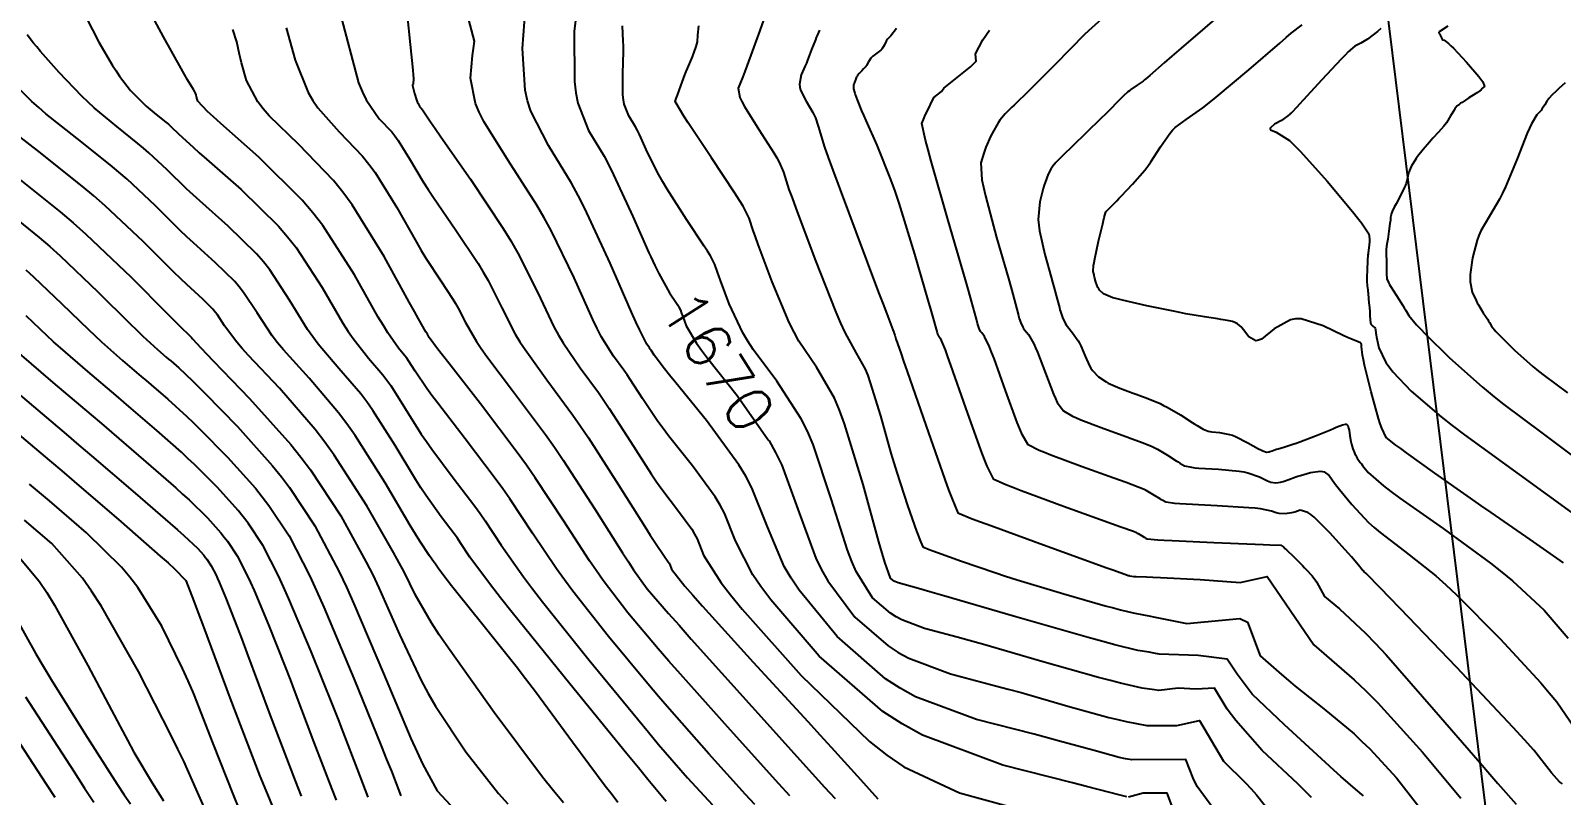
# Model space of a CAD drawing. Header units: metres. Extents: x 837117 to 838479, y 1189012 to 1191015.
# Drawn here: x 837686.6 to 837816.8, y 1190561.2 to 1190626.3 of the extents above; entities that cross this region are included whole.
import ezdxf

# ---------------------------------------------------------------- set-up
doc = ezdxf.new("R2010")
doc.units = ezdxf.units.M
doc.header["$LTSCALE"] = 0.3
for name, color, linetype in [('CORREDORVIA', 70, 'Continuous'), ('COTAS 10', 1, 'Continuous'), ('COTAS INT', 252, 'Continuous')]:
    doc.layers.add(name, color=color, linetype=linetype)
doc.styles.get("Standard").update_dxf_attribs({"font": 'simplex.shx'})

msp = doc.modelspace()

# ---------------------------------------------------------------- linework, layer by layer
at = {"layer": 'CORREDORVIA'}
msp.add_lwpolyline([(837910.68, 1191000.96), (838157.03, 1190996.19), (838237.17, 1190821.34), (838237, 1190602.88), (838240.03, 1190437.2), (838223.54, 1190366.27), (838212.2, 1190288.92), (838221.4, 1189997.88), (837954.54, 1189509.17), (837751.16, 1189231.38), (837593.19, 1189234.4), (837744.49, 1189686.61), (837750.28, 1189933.97), (837723.62, 1190051.52), (837726.09, 1190134.48), (837885.38, 1190229.43), (837983.18, 1190344.12), (837817.55, 1190502.19), (837798.03, 1190660.17), (837963.57, 1190795.98)], close=True, dxfattribs=at)
at = {"layer": 'COTAS 10'}
for points in [[(837733.24, 1190629.6), (837732.81, 1190626.26), (837732.85, 1190621.98), (837732.96, 1190621.01), (837733.12, 1190620.15), (837734.04, 1190617.8), (837735.36, 1190615.62), (837735.76, 1190614.87), (837736.17, 1190614.04), (837737.8, 1190610.49), (837739.17, 1190607.4), (837739.33, 1190607.06), (837739.68, 1190606.31), (837740.01, 1190605.65), (837740.93, 1190604), (837741.51, 1190603.11), (837741.63, 1190602.94), (837741.72, 1190602.79), (837741.87, 1190602.51), (837741.95, 1190602.25), (837742, 1190602.12), (837742.05, 1190601.97), (837742.34, 1190601.2), (837743.22, 1190599.72), (837743.65, 1190599.12), (837744.16, 1190598.43), (837746.67, 1190595.27), (837749.33, 1190591.49), (837749.39, 1190591.39), (837749.94, 1190590.41), (837750.48, 1190589.32), (837751.97, 1190585.27), (837753.37, 1190581.4), (837753.86, 1190580.42), (837754.4, 1190579.48), (837756.69, 1190576.4), (837759.52, 1190573.94), (837760.38, 1190573.39), (837761.28, 1190572.89), (837764.83, 1190571.56), (837768.67, 1190570.56), (837769.75, 1190570.26), (837770.84, 1190569.97), (837774.83, 1190568.83), (837778.32, 1190567.86), (837779.09, 1190567.67), (837779.78, 1190567.5), (837781.53, 1190567.17), (837784.11, 1190567.16), (837786.03, 1190567.59), (837788.08, 1190564.14), (837789.95, 1190562.29), (837790.42, 1190561.79), (837790.87, 1190561.28), (837792.3, 1190559.49)], [(837708.31, 1190626.56), (837709.07, 1190623.81), (837710.18, 1190621.06), (837710.56, 1190620.38), (837710.99, 1190619.74), (837712.81, 1190617.71), (837714.81, 1190615.64), (837715.34, 1190614.96), (837715.87, 1190614.24), (837717.71, 1190611.26), (837719.38, 1190608.31), (837719.79, 1190607.61), (837720.19, 1190606.96), (837721.46, 1190605.01), (837722.48, 1190603.47), (837722.72, 1190603.08), (837722.94, 1190602.7), (837723.56, 1190601.46), (837724.49, 1190599.86), (837724.9, 1190599.26), (837725.38, 1190598.58), (837727.66, 1190595.57), (837730.38, 1190591.93), (837731.13, 1190590.85), (837731.88, 1190589.76), (837734.59, 1190585.57), (837736.91, 1190581.88), (837737.42, 1190581.09), (837737.87, 1190580.41), (837739.02, 1190578.8), (837740.85, 1190576.69), (837741.74, 1190575.7), (837742.78, 1190574.52), (837747.92, 1190568.8), (837753.07, 1190563.09), (837754.12, 1190561.93), (837755.01, 1190560.95)], [(837760.25, 1190626.49), (837759.75, 1190625.87), (837759.47, 1190625.58), (837759.41, 1190625.5), (837759.36, 1190625.41), (837759.22, 1190625.11), (837759.06, 1190624.81), (837758.99, 1190624.74), (837758.92, 1190624.66), (837758.58, 1190624.4), (837758.22, 1190624.13), (837758.13, 1190624.05), (837758.06, 1190623.97), (837757.85, 1190623.66), (837757.69, 1190623.36), (837757.64, 1190623.29), (837757.6, 1190623.23), (837757.44, 1190623.05), (837757.29, 1190622.9), (837757.2, 1190622.82), (837757.05, 1190622.67), (837756.91, 1190622.5), (837756.88, 1190622.44), (837756.85, 1190622.38), (837756.75, 1190622.13), (837756.67, 1190621.9), (837756.65, 1190621.85), (837756.64, 1190621.81), (837756.59, 1190621.7), (837756.57, 1190621.61), (837756.57, 1190621.57), (837756.57, 1190621.53), (837756.59, 1190621.35), (837756.66, 1190621.08), (837756.69, 1190620.98), (837756.72, 1190620.88), (837756.89, 1190620.41), (837757.27, 1190619.5), (837757.44, 1190619.11), (837757.63, 1190618.67), (837758.57, 1190616.57), (837759.74, 1190613.63), (837760.09, 1190612.66), (837760.44, 1190611.62), (837761.78, 1190607.28), (837762.91, 1190603.38), (837763.13, 1190602.62), (837763.31, 1190602), (837763.62, 1190600.9), (837763.67, 1190600.71), (837763.68, 1190600.67), (837763.69, 1190600.62), (837763.74, 1190600.49), (837763.8, 1190600.37), (837763.82, 1190600.33), (837763.84, 1190600.3), (837763.96, 1190600.15), (837764.37, 1190599.15), (837764.59, 1190598.56), (837764.84, 1190597.85), (837766.12, 1190594.2), (837767.42, 1190590.54), (837767.7, 1190589.82), (837767.93, 1190589.23), (837768.46, 1190588.17), (837769.55, 1190587.68), (837770.13, 1190587.45), (837770.84, 1190587.18), (837774.45, 1190585.85), (837779.34, 1190584.08), (837780.4, 1190583.7), (837780.66, 1190583.59), (837780.73, 1190583.55), (837780.81, 1190583.51), (837781.09, 1190583.35), (837781.33, 1190583.19), (837781.39, 1190583.16), (837781.44, 1190583.13), (837781.56, 1190583.05), (837782.48, 1190582.98), (837783.03, 1190582.95), (837783.71, 1190582.91), (837787.24, 1190582.75), (837790.77, 1190582.6), (837791.45, 1190582.57), (837792, 1190582.55), (837792.95, 1190582.51), (837793.19, 1190582.35), (837793.3, 1190582.25), (837793.43, 1190582.13), (837794.08, 1190581.5), (837794.78, 1190580.78), (837794.95, 1190580.6), (837795.11, 1190580.44), (837795.6, 1190579.91), (837795.92, 1190579.49), (837795.98, 1190579.39), (837796.67, 1190578.16), (837797.94, 1190577.11), (837800.16, 1190575.04), (837800.98, 1190574.17), (837801.9, 1190573.18), (837805.98, 1190568.54), (837809.9, 1190563.98), (837810.72, 1190563.03), (837811.42, 1190562.23), (837812.98, 1190560.48)], [(837801.46, 1190626.5), (837801.16, 1190626.24), (837800.31, 1190625.6), (837799.76, 1190625.25), (837799.64, 1190625.18), (837799.53, 1190625.12), (837799.24, 1190624.99), (837798.69, 1190624.51), (837798.41, 1190624.23), (837798.08, 1190623.89), (837796.45, 1190622.14), (837794.85, 1190620.39), (837794.55, 1190620.06), (837794.3, 1190619.79), (837793.89, 1190619.35), (837793.82, 1190619.29), (837793.79, 1190619.27), (837793.75, 1190619.23), (837793.55, 1190619.06), (837793.23, 1190618.83), (837793.12, 1190618.75), (837792.99, 1190618.67), (837792.42, 1190618.34), (837792.04, 1190618.02), (837792.03, 1190617.94), (837792.07, 1190617.87), (837792.55, 1190617.68), (837793.68, 1190616.95), (837794.12, 1190616.54), (837794.62, 1190616.04), (837796.9, 1190613.5), (837799.06, 1190610.92), (837799.47, 1190610.39), (837799.82, 1190609.95), (837800.43, 1190609.02), (837800.5, 1190608.6), (837800.5, 1190608.47), (837800.5, 1190608.34), (837800.45, 1190607.83), (837800.38, 1190607.39), (837800.37, 1190607.31), (837800.36, 1190607.23), (837800.34, 1190607.1), (837800.33, 1190606.9), (837800.33, 1190606.8), (837800.32, 1190606.67), (837800.3, 1190606), (837800.28, 1190605.28), (837800.28, 1190605.12), (837800.28, 1190604.98), (837800.3, 1190604.59), (837800.34, 1190604.25), (837800.35, 1190604.13), (837800.37, 1190604), (837800.42, 1190603.45), (837800.47, 1190602.93), (837800.48, 1190602.81), (837800.49, 1190602.7), (837800.51, 1190602.43), (837800.52, 1190602.2), (837800.52, 1190602.13), (837800.53, 1190602.05), (837800.54, 1190601.73), (837800.59, 1190601.42), (837800.61, 1190601.36), (837800.64, 1190601.3), (837800.79, 1190601.16), (837800.93, 1190601.06), (837800.95, 1190601.04), (837800.97, 1190601), (837800.99, 1190600.88), (837801.02, 1190600.56), (837801.05, 1190600.41), (837801.08, 1190600.23), (837801.3, 1190599.32), (837801.89, 1190598.08), (837802.17, 1190597.69), (837802.49, 1190597.28), (837804.04, 1190595.62), (837806.59, 1190593.44), (837807.53, 1190592.7), (837808.58, 1190591.9), (837813.22, 1190588.53), (837817.67, 1190585.3)], [(837736.53, 1190560.62), (837736.03, 1190561.26), (837735.44, 1190562.02), (837732.67, 1190565.75), (837729.51, 1190570.03), (837728.68, 1190571.13), (837727.86, 1190572.2), (837725.04, 1190575.75), (837722.81, 1190578.5), (837722.37, 1190579.06), (837722, 1190579.53), (837721.28, 1190580.49), (837721.01, 1190580.89), (837720.93, 1190581.01), (837720.84, 1190581.13), (837720.49, 1190581.6), (837719.68, 1190582.85), (837719.3, 1190583.47), (837718.86, 1190584.2), (837716.72, 1190587.83), (837714.17, 1190591.86), (837713.46, 1190592.86), (837712.76, 1190593.79), (837710.26, 1190596.72), (837708.06, 1190599.14), (837707.56, 1190599.75), (837707.1, 1190600.34), (837705.82, 1190602.29), (837704.68, 1190604.03), (837704.31, 1190604.5), (837703.92, 1190604.96), (837702.29, 1190606.56), (837700.41, 1190608.26), (837699.86, 1190608.77), (837699.29, 1190609.31), (837697.14, 1190611.42), (837694.76, 1190613.66), (837694.05, 1190614.28), (837693.32, 1190614.9), (837690.51, 1190617.14), (837687.86, 1190619.24), (837687.24, 1190619.77), (837686.67, 1190620.28), (837684.99, 1190621.96)], [(837715.28, 1190561.06), (837714.36, 1190563.46), (837713.15, 1190566.64), (837712.74, 1190567.69), (837712.3, 1190568.81), (837710.43, 1190573.46), (837708.54, 1190577.96), (837708.08, 1190578.98), (837707.65, 1190579.91), (837706.34, 1190582.45), (837705.06, 1190584.39), (837704.65, 1190584.93), (837704.22, 1190585.47), (837702.45, 1190587.44), (837700.49, 1190589.39), (837699.94, 1190589.91), (837699.38, 1190590.44), (837697.3, 1190592.29), (837695.12, 1190594.16), (837694.48, 1190594.7), (837693.84, 1190595.25), (837691.41, 1190597.3), (837689.09, 1190599.32), (837688.5, 1190599.84), (837687.95, 1190600.35), (837686.16, 1190602.05)], [(837701.54, 1190559.7), (837700.65, 1190561.76), (837699.58, 1190564.14), (837699.09, 1190565.15), (837698.52, 1190566.31), (837695.72, 1190571.76), (837692.55, 1190577.36), (837691.74, 1190578.6), (837690.96, 1190579.72), (837688.37, 1190582.65), (837686.02, 1190584.65)]]:
    msp.add_lwpolyline(points, dxfattribs=at)
at = {"layer": 'COTAS INT'}
for points in [[(837748.19, 1190560.45), (837747.4, 1190561.31), (837744.28, 1190564.75), (837740.93, 1190568.55), (837740, 1190569.63), (837739.08, 1190570.72), (837735.73, 1190574.75), (837732.7, 1190578.6), (837731.98, 1190579.57), (837731.3, 1190580.5), (837729.27, 1190583.54), (837727.34, 1190586.46), (837726.74, 1190587.32), (837726.1, 1190588.2), (837723.54, 1190591.58), (837721.2, 1190594.61), (837720.7, 1190595.27), (837720.28, 1190595.86), (837719.28, 1190597.32), (837718.72, 1190598.21), (837718.56, 1190598.43), (837718.41, 1190598.64), (837717.86, 1190599.28), (837716.95, 1190600.58), (837716.58, 1190601.21), (837716.14, 1190601.94), (837714.12, 1190605.54), (837711.43, 1190609.72), (837710.57, 1190610.81), (837709.66, 1190611.89), (837705.97, 1190615.54), (837702.74, 1190618.4), (837702.12, 1190618.97), (837701.61, 1190619.44), (837700.77, 1190620.32), (837700.7, 1190620.56), (837700.69, 1190620.61), (837700.68, 1190620.67), (837700.64, 1190620.84), (837700.59, 1190621), (837700.56, 1190621.05), (837700.54, 1190621.1), (837700.4, 1190621.31), (837699.91, 1190622.13), (837699.66, 1190622.57), (837699.36, 1190623.1), (837697.87, 1190625.78), (837696.37, 1190628.58)], [(837787.88, 1190559.19), (837785.82, 1190561.99), (837785.5, 1190562.68), (837784.86, 1190564.28), (837780.26, 1190564.24), (837779.74, 1190564.34), (837779.2, 1190564.46), (837777.06, 1190565.03), (837774.12, 1190565.85), (837773.08, 1190566.12), (837771.95, 1190566.42), (837767.06, 1190567.68), (837761.87, 1190569.62), (837760.56, 1190570.34), (837759.3, 1190571.15), (837755.18, 1190574.74), (837751.97, 1190578.68), (837751.28, 1190579.7), (837750.68, 1190580.7), (837749.25, 1190584.08), (837747.94, 1190587.41), (837747.41, 1190588.38), (837746.81, 1190589.37), (837744.08, 1190593.12), (837741.45, 1190596.34), (837740.93, 1190596.99), (837740.49, 1190597.54), (837739.63, 1190598.68), (837739.36, 1190599.11), (837739.29, 1190599.21), (837739.22, 1190599.31), (837738.98, 1190599.63), (837738.37, 1190600.87), (837738.06, 1190601.54), (837737.7, 1190602.36), (837735.88, 1190606.53), (837733.73, 1190611.17), (837733.15, 1190612.29), (837732.59, 1190613.34), (837730.62, 1190616.53), (837729.12, 1190619.45), (837728.85, 1190620.33), (837728.64, 1190621.25), (837728.42, 1190624.8), (837728.66, 1190628.21)], [(837749.43, 1190628.61), (837748.49, 1190626.02), (837747.52, 1190623.37), (837747.32, 1190622.83), (837747.15, 1190622.37), (837746.77, 1190621.42), (837746.92, 1190620.63), (837747.08, 1190620.27), (837747.3, 1190619.86), (837748.52, 1190617.9), (837749.81, 1190615.92), (837750.06, 1190615.5), (837750.26, 1190615.13), (837750.63, 1190614.26), (837751.09, 1190612.8), (837751.35, 1190612.07), (837751.67, 1190611.19), (837753.31, 1190606.8), (837755.07, 1190602.34), (837755.47, 1190601.42), (837755.83, 1190600.62), (837756.81, 1190598.87), (837757.57, 1190597.51), (837757.79, 1190596.97), (837758.01, 1190596.35), (837758.87, 1190593.53), (837759.76, 1190590.35), (837760.01, 1190589.52), (837760.27, 1190588.7), (837761.18, 1190585.9), (837761.95, 1190583.72), (837762.1, 1190583.3), (837762.22, 1190582.96), (837762.47, 1190582.39), (837763.02, 1190582.16), (837763.34, 1190582.04), (837763.74, 1190581.89), (837765.76, 1190581.15), (837768.61, 1190580.18), (837769.53, 1190579.89), (837770.5, 1190579.58), (837774.47, 1190578.39), (837778.01, 1190577.37), (837778.72, 1190577.18), (837779.3, 1190577.02), (837780.39, 1190576.75), (837781.27, 1190576.59), (837781.72, 1190576.5), (837782.26, 1190576.4), (837784.95, 1190575.86), (837789.45, 1190576.27), (837790.1, 1190575.96), (837791.18, 1190573.11), (837792.99, 1190571.51), (837793.57, 1190571.03), (837794.17, 1190570.53), (837796.62, 1190568.6), (837799.18, 1190566.45), (837799.85, 1190565.82), (837800.51, 1190565.18), (837802.78, 1190562.73), (837804.77, 1190560.17)], [(837779.51, 1190628.96), (837776.28, 1190626), (837773.74, 1190623.44), (837773.18, 1190622.87), (837772.67, 1190622.36), (837771.32, 1190621.02), (837770.46, 1190620.18), (837770.25, 1190619.98), (837770.06, 1190619.79), (837769.5, 1190619.24), (837769.03, 1190618.68), (837768.9, 1190618.48), (837768.77, 1190618.27), (837768.28, 1190617.36), (837767.85, 1190616.39), (837767.75, 1190616.13), (837767.66, 1190615.89), (837767.42, 1190615.06), (837767.51, 1190613.61), (837767.64, 1190612.98), (837767.8, 1190612.24), (837768.75, 1190608.71), (837769.76, 1190605.22), (837769.96, 1190604.5), (837770.13, 1190603.89), (837770.48, 1190602.6), (837770.62, 1190602.06), (837770.66, 1190601.93), (837770.69, 1190601.81), (837770.82, 1190601.43), (837770.99, 1190601.07), (837771.06, 1190600.97), (837771.14, 1190600.86), (837771.47, 1190600.44), (837771.93, 1190599.66), (837772.08, 1190599.33), (837772.24, 1190598.95), (837772.91, 1190597.15), (837773.59, 1190595.37), (837773.76, 1190594.99), (837773.92, 1190594.67), (837774.45, 1190593.95), (837775.23, 1190593.51), (837775.55, 1190593.36), (837775.92, 1190593.2), (837777.65, 1190592.53), (837779.44, 1190591.88), (837779.84, 1190591.74), (837780.21, 1190591.6), (837781.22, 1190591.24), (837782, 1190590.91), (837782.22, 1190590.8), (837782.45, 1190590.68), (837783.3, 1190590.18), (837784.05, 1190589.71), (837784.22, 1190589.6), (837784.36, 1190589.51), (837784.74, 1190589.28), (837785.35, 1190589.15), (837785.63, 1190589.11), (837785.97, 1190589.08), (837787.64, 1190588.98), (837789.39, 1190588.83), (837789.79, 1190588.77), (837790.15, 1190588.69), (837791.14, 1190588.33), (837791.8, 1190587.99), (837791.96, 1190587.93), (837792.1, 1190587.88), (837792.53, 1190587.82), (837792.91, 1190587.88), (837793.03, 1190587.91), (837793.15, 1190587.95), (837793.62, 1190588.12), (837794.21, 1190588.33), (837794.4, 1190588.39), (837794.61, 1190588.46), (837795.48, 1190588.7), (837796.3, 1190588.82), (837796.48, 1190588.8), (837796.64, 1190588.77), (837797.05, 1190588.46), (837797.52, 1190587.81), (837797.71, 1190587.55), (837797.94, 1190587.27), (837798.98, 1190585.97), (837800.42, 1190584.44), (837800.89, 1190584.02), (837801.4, 1190583.59), (837803.48, 1190582.02), (837806.13, 1190579.91), (837806.98, 1190579.14), (837807.89, 1190578.29), (837811.62, 1190574.56), (837815.06, 1190570.81), (837815.79, 1190569.95), (837816.43, 1190569.18), (837817.9, 1190567.03)], [(837788.48, 1190628.29), (837784.47, 1190624.82), (837783.68, 1190624.13), (837783.02, 1190623.56), (837781.81, 1190622.5), (837781.46, 1190622.21), (837781.34, 1190622.12), (837781.22, 1190622.02), (837780.71, 1190621.67), (837780.19, 1190621.3), (837780.06, 1190621.2), (837779.94, 1190621.1), (837779.54, 1190620.74), (837778.87, 1190620.07), (837778.58, 1190619.78), (837778.24, 1190619.44), (837776.6, 1190617.84), (837774.99, 1190616.25), (837774.66, 1190615.93), (837774.38, 1190615.66), (837773.81, 1190615.09), (837773.55, 1190614.79), (837773.48, 1190614.69), (837773.41, 1190614.57), (837773.15, 1190614.09), (837772.88, 1190613.39), (837772.8, 1190613.15), (837772.72, 1190612.88), (837772.43, 1190611.73), (837772.31, 1190610.25), (837772.35, 1190609.77), (837772.41, 1190609.27), (837772.86, 1190607.25), (837773.41, 1190605.33), (837773.53, 1190604.9), (837773.64, 1190604.51), (837773.92, 1190603.45), (837774.1, 1190602.74), (837774.15, 1190602.56), (837774.19, 1190602.4), (837774.36, 1190601.89), (837774.59, 1190601.42), (837774.68, 1190601.28), (837774.78, 1190601.14), (837775.23, 1190600.58), (837775.71, 1190599.92), (837775.82, 1190599.71), (837775.94, 1190599.5), (837776.3, 1190598.62), (837776.67, 1190597.78), (837776.79, 1190597.58), (837776.92, 1190597.4), (837777.44, 1190596.84), (837778.07, 1190596.42), (837778.26, 1190596.31), (837778.46, 1190596.21), (837779.25, 1190595.87), (837780.14, 1190595.55), (837780.39, 1190595.46), (837780.65, 1190595.37), (837781.63, 1190595.01), (837782.67, 1190594.57), (837782.97, 1190594.42), (837783.27, 1190594.26), (837784.41, 1190593.6), (837785.41, 1190592.96), (837785.63, 1190592.82), (837785.83, 1190592.7), (837786.34, 1190592.4), (837786.76, 1190592.23), (837786.91, 1190592.2), (837787.07, 1190592.17), (837787.74, 1190592.1), (837788.57, 1190591.95), (837788.82, 1190591.87), (837789.09, 1190591.76), (837790.13, 1190591.24), (837791.06, 1190590.73), (837791.25, 1190590.63), (837791.41, 1190590.55), (837791.74, 1190590.44), (837791.91, 1190590.46), (837791.95, 1190590.47), (837792.01, 1190590.49), (837792.2, 1190590.56), (837792.49, 1190590.66), (837792.59, 1190590.69), (837792.71, 1190590.73), (837793.21, 1190590.87), (837793.98, 1190591.11), (837794.25, 1190591.21), (837794.56, 1190591.32), (837795.89, 1190591.84), (837797.17, 1190592.35), (837797.44, 1190592.46), (837797.67, 1190592.55), (837798.2, 1190592.76), (837798.44, 1190592.82), (837798.49, 1190592.82), (837798.54, 1190592.81), (837798.64, 1190592.71), (837798.71, 1190592.48), (837798.73, 1190592.4), (837798.75, 1190592.3), (837798.82, 1190591.84), (837798.9, 1190591.35), (837798.93, 1190591.23), (837798.95, 1190591.11), (837799.07, 1190590.72), (837799.21, 1190590.39), (837799.25, 1190590.3), (837799.29, 1190590.21), (837799.45, 1190589.92), (837799.7, 1190589.56), (837799.8, 1190589.44), (837799.9, 1190589.3), (837800.38, 1190588.71), (837801.69, 1190587.57), (837802.32, 1190587.08), (837803.07, 1190586.53), (837806.77, 1190583.93), (837810.8, 1190580.99), (837811.76, 1190580.23), (837812.66, 1190579.48), (837815.35, 1190576.98), (837817.41, 1190574.61)], [(837691.28, 1190627.43), (837692.36, 1190625.34), (837693.53, 1190623.34), (837693.83, 1190622.88), (837694.11, 1190622.45), (837695.06, 1190621.23), (837695.92, 1190620.33), (837696.16, 1190620.1), (837696.4, 1190619.88), (837697.25, 1190619.17), (837698.07, 1190618.52), (837698.28, 1190618.34), (837698.48, 1190618.16), (837699.17, 1190617.51), (837700.38, 1190616.4), (837700.91, 1190615.92), (837701.52, 1190615.38), (837704.46, 1190612.8), (837707.64, 1190609.67), (837708.41, 1190608.77), (837709.14, 1190607.86), (837711.36, 1190604.46), (837713.13, 1190601.41), (837713.57, 1190600.72), (837713.99, 1190600.1), (837715.32, 1190598.43), (837716.53, 1190597.02), (837716.86, 1190596.57), (837717.2, 1190596.1), (837718.43, 1190594.16), (837719.8, 1190591.97), (837720.24, 1190591.34), (837720.69, 1190590.69), (837722.52, 1190588.25), (837724.35, 1190585.84), (837724.8, 1190585.21), (837725.23, 1190584.6), (837726.6, 1190582.52), (837728.49, 1190579.82), (837729.25, 1190578.81), (837730.12, 1190577.7), (837734.08, 1190572.73), (837738.19, 1190567.73), (837739.14, 1190566.59), (837740, 1190565.56), (837742.46, 1190562.73), (837744.57, 1190560.42)], [(837712.89, 1190627.76), (837714.46, 1190621.87), (837714.79, 1190621.09), (837715.11, 1190620.41), (837716.22, 1190618.8), (837717.28, 1190617.71), (837717.56, 1190617.35), (837717.83, 1190616.97), (837718.8, 1190615.41), (837719.97, 1190613.44), (837720.38, 1190612.8), (837720.83, 1190612.12), (837722.73, 1190609.34), (837724.63, 1190606.48), (837725.07, 1190605.75), (837725.48, 1190605.04), (837726.64, 1190602.73), (837727.79, 1190600.49), (837728.19, 1190599.83), (837728.63, 1190599.16), (837730.49, 1190596.58), (837732.7, 1190593.59), (837733.36, 1190592.65), (837734.02, 1190591.66), (837736.58, 1190587.66), (837738.81, 1190584.1), (837739.27, 1190583.38), (837739.66, 1190582.78), (837740.49, 1190581.56), (837740.81, 1190581.11), (837740.88, 1190581), (837740.94, 1190580.88), (837741.1, 1190580.49), (837742.23, 1190579.04), (837742.9, 1190578.26), (837743.73, 1190577.32), (837748.05, 1190572.57), (837752.69, 1190567.5), (837753.74, 1190566.35), (837754.67, 1190565.33), (837757.18, 1190562.57), (837758.65, 1190560.93)], [(837718.6, 1190627.64), (837718.86, 1190625.12), (837719.09, 1190622.95), (837719.12, 1190622.55), (837719.14, 1190622.23), (837719.1, 1190621.77), (837719.05, 1190621.71), (837719.06, 1190621.63), (837719.08, 1190621.53), (837719.23, 1190620.95), (837719.43, 1190620.33), (837719.47, 1190620.21), (837719.52, 1190620.1), (837719.64, 1190619.89), (837719.74, 1190619.78), (837719.77, 1190619.75), (837719.79, 1190619.71), (837719.89, 1190619.56), (837720.57, 1190618.56), (837720.97, 1190617.99), (837721.46, 1190617.28), (837724, 1190613.67), (837726.78, 1190609.48), (837727.42, 1190608.41), (837728.02, 1190607.38), (837729.72, 1190604), (837731.09, 1190601.11), (837731.48, 1190600.4), (837731.87, 1190599.73), (837733.32, 1190597.6), (837734.88, 1190595.5), (837735.33, 1190594.83), (837735.8, 1190594.14), (837737.6, 1190591.33), (837739.37, 1190588.58), (837739.82, 1190587.92), (837740.26, 1190587.3), (837741.68, 1190585.41), (837742.81, 1190583.87), (837743.06, 1190583.46), (837743.28, 1190583.06), (837743.82, 1190581.68), (837745.31, 1190579.31), (837746.12, 1190578.28), (837747.11, 1190577.08), (837752.14, 1190571.43), (837757.95, 1190565.81), (837759.43, 1190564.64), (837760.87, 1190563.64), (837765.6, 1190561.43), (837769.75, 1190560.31)], [(837779.83, 1190561.09), (837779.28, 1190561.23), (837777.4, 1190561.73), (837776.42, 1190561.98), (837775.23, 1190562.29), (837769.28, 1190563.8), (837762.46, 1190566.35), (837760.73, 1190567.3), (837759.07, 1190568.36), (837753.66, 1190573.08), (837749.54, 1190577.88), (837748.7, 1190578.99), (837748, 1190580), (837746.54, 1190582.88), (837745.61, 1190585.23), (837745.23, 1190585.92), (837744.81, 1190586.62), (837742.88, 1190589.27), (837740.85, 1190591.82), (837740.38, 1190592.46), (837739.93, 1190593.06), (837738.62, 1190595.01), (837737.58, 1190596.62), (837737.31, 1190597.02), (837737.05, 1190597.41), (837736.15, 1190598.62), (837735.12, 1190600.29), (837734.77, 1190600.97), (837734.39, 1190601.74), (837732.8, 1190605.26), (837730.86, 1190609.3), (837730.26, 1190610.39), (837729.64, 1190611.47), (837727.19, 1190615.26), (837725.11, 1190618.59), (837724.72, 1190619.38), (837724.42, 1190620.11), (837723.98, 1190622.27), (837724.16, 1190624.21), (837724.25, 1190624.8), (837724.34, 1190625.42), (837723.71, 1190627.78)], [(837816.99, 1190581.02), (837814.16, 1190583), (837810.85, 1190585.3), (837809.96, 1190585.91), (837809.09, 1190586.52), (837806.06, 1190588.65), (837803.64, 1190590.38), (837803.15, 1190590.74), (837802.74, 1190591.04), (837801.92, 1190591.69), (837801.53, 1190592.47), (837801.4, 1190592.85), (837801.25, 1190593.31), (837800.63, 1190595.58), (837800.08, 1190597.84), (837799.98, 1190598.3), (837799.91, 1190598.68), (837799.82, 1190599.42), (837799.81, 1190599.64), (837799.78, 1190599.69), (837799.74, 1190599.73), (837799.53, 1190599.82), (837798.91, 1190600.07), (837798.61, 1190600.2), (837798.26, 1190600.37), (837796.56, 1190601.2), (837794.67, 1190601.77), (837794.2, 1190601.78), (837793.76, 1190601.71), (837792.38, 1190600.92), (837791.31, 1190600.06), (837791.06, 1190599.96), (837790.83, 1190599.92), (837790.21, 1190600.25), (837789.77, 1190600.85), (837789.67, 1190600.98), (837789.56, 1190601.09), (837789.25, 1190601.36), (837788.98, 1190601.5), (837788.9, 1190601.53), (837788.82, 1190601.56), (837788.54, 1190601.62), (837788.05, 1190601.7), (837787.84, 1190601.73), (837787.6, 1190601.77), (837786.45, 1190601.95), (837784.87, 1190602.22), (837784.36, 1190602.32), (837783.81, 1190602.43), (837781.54, 1190602.89), (837779.46, 1190603.36), (837779.03, 1190603.48), (837778.66, 1190603.58), (837777.86, 1190603.91), (837777.52, 1190604.23), (837777.45, 1190604.33), (837777.38, 1190604.44), (837777.21, 1190604.9), (837777.1, 1190605.34), (837777.07, 1190605.44), (837777.05, 1190605.54), (837776.98, 1190605.8), (837777.01, 1190606.31), (837777.06, 1190606.57), (837777.11, 1190606.88), (837777.44, 1190608.39), (837777.79, 1190609.88), (837777.86, 1190610.16), (837777.91, 1190610.4), (837778.02, 1190610.81), (837778.06, 1190610.88), (837778.07, 1190610.89), (837778.08, 1190610.9), (837778.11, 1190610.94), (837778.23, 1190611.06), (837778.28, 1190611.11), (837778.53, 1190611.36), (837778.99, 1190611.83), (837779.17, 1190612.02), (837779.38, 1190612.24), (837780.33, 1190613.24), (837781.37, 1190614.45), (837781.63, 1190614.79), (837781.88, 1190615.14), (837782.7, 1190616.41), (837783.49, 1190617.56), (837783.72, 1190617.83), (837783.96, 1190618.07), (837784.89, 1190618.76), (837786.3, 1190619.74), (837786.84, 1190620.16), (837787.45, 1190620.65), (837790.21, 1190622.99), (837792.86, 1190625.26), (837793.39, 1190625.72), (837793.84, 1190626.09), (837794.75, 1190626.82)], [(837740.64, 1190560.71), (837739.08, 1190562.58), (837738.27, 1190563.56), (837737.3, 1190564.75), (837732.44, 1190570.71), (837727.53, 1190576.79), (837726.53, 1190578.05), (837725.69, 1190579.13), (837723.94, 1190581.5), (837723.12, 1190582.75), (837722.87, 1190583.11), (837722.59, 1190583.49), (837721.5, 1190584.93), (837720.19, 1190586.77), (837719.77, 1190587.4), (837719.33, 1190588.09), (837717.57, 1190590.99), (837715.68, 1190593.98), (837715.16, 1190594.71), (837714.65, 1190595.41), (837712.79, 1190597.57), (837711.03, 1190599.62), (837710.56, 1190600.24), (837710.11, 1190600.88), (837708.59, 1190603.37), (837706.91, 1190605.95), (837706.36, 1190606.64), (837705.78, 1190607.31), (837703.37, 1190609.68), (837700.96, 1190611.82), (837700.38, 1190612.35), (837699.83, 1190612.85), (837698.16, 1190614.47), (837696.62, 1190615.91), (837696.16, 1190616.31), (837695.69, 1190616.71), (837693.88, 1190618.16), (837691.97, 1190619.74), (837691.44, 1190620.23), (837690.91, 1190620.73), (837688.99, 1190622.75), (837687.4, 1190624.55), (837687.07, 1190624.93), (837686.8, 1190625.25), (837686.26, 1190625.97)], [(837751.15, 1190561.19), (837750.24, 1190562.2), (837746.1, 1190566.77), (837741.86, 1190571.54), (837740.87, 1190572.66), (837739.96, 1190573.7), (837737.37, 1190576.77), (837735.29, 1190579.5), (837734.7, 1190580.33), (837734.11, 1190581.19), (837731.93, 1190584.55), (837729.5, 1190588.26), (837728.74, 1190589.33), (837727.96, 1190590.42), (837724.83, 1190594.55), (837722.13, 1190598.01), (837721.61, 1190598.69), (837721.19, 1190599.24), (837720.48, 1190600.2), (837720.39, 1190600.36), (837720.36, 1190600.41), (837720.33, 1190600.47), (837720.2, 1190600.67), (837719.56, 1190601.79), (837719.21, 1190602.42), (837718.78, 1190603.19), (837716.63, 1190607.1), (837713.91, 1190611.5), (837713.13, 1190612.56), (837712.34, 1190613.56), (837709.39, 1190616.63), (837706.86, 1190619.07), (837706.34, 1190619.67), (837705.89, 1190620.25), (837704.92, 1190622.07), (837704.51, 1190623.56), (837704.41, 1190623.93), (837704.33, 1190624.27), (837704.11, 1190625.36), (837703.77, 1190626.41)], [(837795.56, 1190561.05), (837795.02, 1190561.58), (837794.4, 1190562.2), (837791.36, 1190565.05), (837789.12, 1190567.59), (837788.38, 1190568.55), (837787.31, 1190570.36), (837785.71, 1190570.25), (837784.22, 1190570.36), (837782.57, 1190570.16), (837782.21, 1190570.22), (837781.15, 1190570.36), (837779.29, 1190570.77), (837778.44, 1190570.99), (837777.44, 1190571.26), (837772.61, 1190572.63), (837767.56, 1190574.08), (837766.42, 1190574.41), (837765.39, 1190574.69), (837762.61, 1190575.44), (837760.69, 1190576.16), (837760.21, 1190576.43), (837759.74, 1190576.73), (837758.21, 1190578.05), (837756.82, 1190580.27), (837756.44, 1190581.13), (837756.06, 1190582.1), (837754.69, 1190586.47), (837753.15, 1190591.09), (837752.66, 1190592.21), (837752.14, 1190593.26), (837750.05, 1190596.47), (837748.05, 1190599.16), (837747.59, 1190599.89), (837747.17, 1190600.59), (837745.99, 1190603.06), (837745.26, 1190605.04), (837745.11, 1190605.44), (837745, 1190605.77), (837744.79, 1190606.42), (837744.4, 1190607.15), (837744.16, 1190607.53), (837743.87, 1190607.98), (837742.37, 1190610.25), (837740.73, 1190612.81), (837740.36, 1190613.44), (837740.02, 1190614.04), (837739.06, 1190615.95), (837738.37, 1190617.47), (837738.2, 1190617.82), (837738.02, 1190618.14), (837737.47, 1190619.06), (837737.07, 1190620.06), (837737.01, 1190620.43), (837736.96, 1190620.84), (837736.94, 1190622.66), (837737, 1190624.55), (837737, 1190625.01), (837736.99, 1190625.43), (837736.91, 1190626.72)], [(837799.97, 1190561.18), (837799.83, 1190561.31), (837799.31, 1190561.75), (837798.06, 1190562.84), (837797.46, 1190563.38), (837796.75, 1190564.03), (837793.27, 1190567.23), (837790.51, 1190569.83), (837789.23, 1190571.53), (837788.38, 1190572.81), (837785.92, 1190573.13), (837782.6, 1190573.25), (837782.14, 1190573.33), (837781.74, 1190573.41), (837780.77, 1190573.55), (837778.81, 1190574.03), (837777.79, 1190574.31), (837776.56, 1190574.66), (837770.39, 1190576.43), (837764.28, 1190578.2), (837763.08, 1190578.55), (837762.11, 1190578.83), (837760.39, 1190579.32), (837760.1, 1190579.43), (837760.03, 1190579.47), (837759.96, 1190579.51), (837759.73, 1190579.71), (837759.25, 1190581.07), (837759.02, 1190581.84), (837758.74, 1190582.79), (837757.41, 1190587.67), (837755.81, 1190592.86), (837755.38, 1190594.01), (837754.95, 1190595.03), (837753.43, 1190597.67), (837751.94, 1190599.89), (837751.53, 1190600.65), (837751.12, 1190601.47), (837749.65, 1190604.93), (837748.46, 1190608.11), (837748.23, 1190608.75), (837748.05, 1190609.29), (837747.71, 1190610.34), (837747.18, 1190611.36), (837746.87, 1190611.87), (837746.48, 1190612.48), (837744.49, 1190615.5), (837742.52, 1190618.47), (837742.14, 1190619.04), (837741.85, 1190619.51), (837741.4, 1190620.29), (837741.49, 1190620.55), (837741.54, 1190620.68), (837741.6, 1190620.83), (837741.88, 1190621.61), (837742.24, 1190622.56), (837742.35, 1190622.83), (837742.46, 1190623.09), (837742.87, 1190624.07), (837743.2, 1190624.95), (837743.26, 1190625.16), (837743.31, 1190625.36), (837743.34, 1190625.93), (837743.43, 1190626.71)], [(837753.7, 1190626.36), (837753.49, 1190625.9), (837753.41, 1190625.73), (837753.34, 1190625.54), (837753.02, 1190624.7), (837752.68, 1190623.79), (837752.58, 1190623.55), (837752.48, 1190623.32), (837752.13, 1190622.54), (837751.98, 1190621.75), (837752.02, 1190621.51), (837752.08, 1190621.26), (837752.56, 1190620.3), (837753.12, 1190619.36), (837753.24, 1190619.12), (837753.34, 1190618.9), (837753.56, 1190618.18), (837754.11, 1190616.4), (837754.42, 1190615.51), (837754.81, 1190614.45), (837756.77, 1190609.19), (837758.72, 1190604.02), (837759.1, 1190603.03), (837759.41, 1190602.22), (837759.93, 1190600.86), (837759.99, 1190600.71), (837760.01, 1190600.66), (837760.02, 1190600.61), (837760.09, 1190600.38), (837760.15, 1190600.18), (837760.16, 1190600.14), (837760.17, 1190600.1), (837760.19, 1190600.05), (837760.19, 1190600.04), (837760.19, 1190600.03), (837760.19, 1190600.03), (837760.2, 1190600.02), (837760.2, 1190600.01), (837760.21, 1190600.01), (837760.6, 1190598.89), (837760.84, 1190598.18), (837761.14, 1190597.31), (837762.73, 1190592.73), (837764.34, 1190588.12), (837764.67, 1190587.23), (837764.94, 1190586.51), (837765.46, 1190585.28), (837766.69, 1190584.77), (837767.4, 1190584.5), (837768.27, 1190584.18), (837772.74, 1190582.55), (837777.19, 1190580.94), (837778.05, 1190580.63), (837778.74, 1190580.38), (837779.89, 1190579.97), (837779.96, 1190579.95), (837779.97, 1190579.95), (837780.01, 1190579.94), (837780.05, 1190579.93), (837780.07, 1190579.92), (837780.1, 1190579.92), (837780.26, 1190579.89), (837780.43, 1190579.86), (837780.47, 1190579.86), (837780.51, 1190579.85), (837780.63, 1190579.86), (837781.52, 1190579.83), (837782.05, 1190579.81), (837782.71, 1190579.77), (837786.08, 1190579.59), (837789.49, 1190579.34), (837791.79, 1190579.85), (837795.76, 1190574.03), (837799.2, 1190571.07), (837800.19, 1190570.11), (837801.2, 1190569.09), (837805, 1190564.91), (837808.26, 1190560.99)], [(837816.92, 1190562.22), (837816.66, 1190562.39), (837815.99, 1190563.15), (837814.47, 1190565.06), (837813.68, 1190565.95), (837812.72, 1190567), (837807.89, 1190572.13), (837803.12, 1190577.1), (837802.2, 1190578.06), (837801.46, 1190578.84), (837800.2, 1190580.11), (837800.02, 1190580.28), (837799.95, 1190580.35), (837799.88, 1190580.43), (837799.55, 1190580.82), (837798.95, 1190581.52), (837798.7, 1190581.8), (837798.42, 1190582.12), (837797.11, 1190583.57), (837795.79, 1190584.89), (837795.5, 1190585.13), (837795.25, 1190585.31), (837794.59, 1190585.49), (837794.13, 1190585.34), (837793.99, 1190585.3), (837793.85, 1190585.27), (837793.32, 1190585.2), (837792.8, 1190585.21), (837792.67, 1190585.23), (837792.55, 1190585.26), (837792.15, 1190585.42), (837791.22, 1190585.61), (837790.76, 1190585.66), (837790.21, 1190585.71), (837787.53, 1190585.86), (837784.88, 1190586), (837784.36, 1190586.03), (837783.93, 1190586.06), (837783.15, 1190586.17), (837782.9, 1190586.32), (837782.8, 1190586.38), (837782.69, 1190586.45), (837782.19, 1190586.76), (837781.63, 1190587.1), (837781.48, 1190587.18), (837781.33, 1190587.25), (837780.81, 1190587.47), (837779.78, 1190587.84), (837778.74, 1190588.22), (837776.05, 1190589.19), (837773.38, 1190590.19), (837772.84, 1190590.4), (837772.39, 1190590.59), (837771.45, 1190591.06), (837770.93, 1190591.95), (837770.73, 1190592.41), (837770.51, 1190592.95), (837769.51, 1190595.68), (837768.54, 1190598.4), (837768.33, 1190598.95), (837768.15, 1190599.4), (837767.72, 1190600.29), (837767.49, 1190600.58), (837767.44, 1190600.65), (837767.4, 1190600.72), (837767.28, 1190600.96), (837767.19, 1190601.22), (837767.17, 1190601.3), (837767.14, 1190601.39), (837767.05, 1190601.75), (837766.62, 1190603.28), (837766.39, 1190604.1), (837766.1, 1190605.1), (837764.63, 1190610.16), (837763.2, 1190615.2), (837762.93, 1190616.18), (837762.71, 1190616.98), (837762.41, 1190618.4), (837762.59, 1190618.9), (837762.69, 1190619.12), (837762.81, 1190619.38), (837763.41, 1190620.63), (837764.08, 1190621.12), (837764.26, 1190621.42), (837766.54, 1190623.23), (837767.03, 1190623.71), (837766.97, 1190624.35), (837767.59, 1190625.54), (837768.15, 1190626.35)], [(837807.15, 1190626.7), (837806.42, 1190626.21), (837806.38, 1190626.15), (837806.38, 1190626.14), (837806.38, 1190626.12), (837806.42, 1190626.08), (837806.48, 1190626.01), (837806.5, 1190625.98), (837806.52, 1190625.94), (837806.58, 1190625.76), (837806.67, 1190625.59), (837806.69, 1190625.56), (837806.72, 1190625.53), (837806.85, 1190625.5), (837807.23, 1190625.21), (837807.42, 1190625.03), (837807.64, 1190624.81), (837808.75, 1190623.62), (837809.8, 1190622.41), (837809.98, 1190622.17), (837810.13, 1190621.97), (837810.28, 1190621.57), (837810.15, 1190621.45), (837810.12, 1190621.42), (837810.09, 1190621.39), (837809.99, 1190621.28), (837809.78, 1190621.11), (837809.67, 1190621.04), (837809.55, 1190620.96), (837808.96, 1190620.58), (837808.37, 1190620.21), (837808.25, 1190620.13), (837808.15, 1190620.06), (837807.94, 1190619.91), (837807.8, 1190619.73), (837807.75, 1190619.65), (837807.69, 1190619.54), (837807.4, 1190619.05), (837807.05, 1190618.48), (837806.94, 1190618.33), (837806.82, 1190618.18), (837806.37, 1190617.67), (837805.87, 1190617.15), (837805.73, 1190616.99), (837805.59, 1190616.83), (837805.06, 1190616.21), (837804.58, 1190615.59), (837804.47, 1190615.44), (837804.37, 1190615.29), (837804.08, 1190614.82), (837803.9, 1190614.4), (837803.86, 1190614.28), (837803.82, 1190614.17), (837803.74, 1190613.78), (837803.61, 1190613.31), (837803.55, 1190613.15), (837803.48, 1190612.99), (837803.12, 1190612.27), (837802.75, 1190611.58), (837802.67, 1190611.43), (837802.6, 1190611.29), (837802.43, 1190610.92), (837802.35, 1190610.68), (837802.33, 1190610.62), (837802.32, 1190610.57), (837802.29, 1190610.42), (837802.27, 1190610.16), (837802.25, 1190610.04), (837802.23, 1190609.9), (837802.14, 1190609.24), (837802.04, 1190608.56), (837802.02, 1190608.42), (837801.99, 1190608.29), (837801.95, 1190607.97), (837801.92, 1190607.65), (837801.92, 1190607.51), (837801.92, 1190607.35), (837801.93, 1190606.63), (837801.94, 1190605.94), (837801.95, 1190605.8), (837801.95, 1190605.69), (837801.95, 1190605.49), (837801.95, 1190605.42), (837801.96, 1190605.39), (837801.96, 1190605.36), (837801.98, 1190605.2), (837802.12, 1190604.87), (837802.2, 1190604.72), (837802.29, 1190604.56), (837802.79, 1190603.76), (837803.33, 1190602.93), (837803.44, 1190602.73), (837803.55, 1190602.56), (837803.83, 1190602.06), (837804.48, 1190601.28), (837804.82, 1190600.92), (837805.23, 1190600.5), (837807.31, 1190598.46), (837810.08, 1190595.99), (837810.92, 1190595.29), (837811.8, 1190594.59), (837815.28, 1190592.01), (837818.67, 1190589.44)], [(837817.15, 1190621.87), (837816.61, 1190621.39), (837816.49, 1190621.27), (837816.37, 1190621.17), (837816.03, 1190620.85), (837815.76, 1190620.55), (837815.69, 1190620.46), (837815.62, 1190620.37), (837815.4, 1190620), (837815.17, 1190619.63), (837815.1, 1190619.53), (837815.02, 1190619.44), (837814.73, 1190619.14), (837814.29, 1190618.39), (837814.11, 1190618.02), (837813.92, 1190617.58), (837813.05, 1190615.39), (837812.07, 1190613.03), (837811.81, 1190612.48), (837811.56, 1190611.97), (837810.7, 1190610.51), (837809.98, 1190609.26), (837809.81, 1190608.88), (837809.66, 1190608.49), (837809.25, 1190606.98), (837809.06, 1190605.55), (837809.05, 1190605.22), (837809.06, 1190604.92), (837809.24, 1190604.05), (837809.56, 1190603.35), (837809.66, 1190603.16), (837809.77, 1190602.98), (837810.18, 1190602.3), (837810.55, 1190601.72), (837810.63, 1190601.59), (837810.7, 1190601.47), (837810.87, 1190601.16), (837811.24, 1190600.72), (837811.44, 1190600.52), (837811.67, 1190600.28), (837812.84, 1190599.13), (837814.4, 1190597.74), (837814.88, 1190597.34), (837815.37, 1190596.95), (837817.33, 1190595.49)], [(837731.9, 1190560.6), (837731.06, 1190561.62), (837730.12, 1190562.78), (837726.01, 1190568.27), (837722.11, 1190573.74), (837721.33, 1190574.9), (837720.66, 1190575.91), (837719.3, 1190578.27), (837718.33, 1190580.26), (837717.91, 1190581.03), (837717.43, 1190581.91), (837715.16, 1190585.87), (837712.39, 1190590.19), (837711.59, 1190591.3), (837710.77, 1190592.36), (837707.72, 1190595.87), (837705.1, 1190598.65), (837704.55, 1190599.27), (837704.09, 1190599.81), (837703.06, 1190601.2), (837702.46, 1190602.12), (837702.26, 1190602.36), (837702.06, 1190602.6), (837701.2, 1190603.45), (837699.85, 1190604.7), (837699.33, 1190605.2), (837698.75, 1190605.77), (837696.12, 1190608.37), (837692.89, 1190611.4), (837691.94, 1190612.24), (837690.95, 1190613.08), (837687.13, 1190616.12), (837683.84, 1190618.65)], [(837685.1, 1190614.08), (837689.07, 1190610.89), (837690.16, 1190609.96), (837691.24, 1190608.99), (837695.1, 1190605.32), (837698.2, 1190602.22), (837698.81, 1190601.62), (837699.29, 1190601.14), (837700.11, 1190600.33), (837700.19, 1190600.25), (837700.21, 1190600.22), (837700.23, 1190600.2), (837700.29, 1190600.11), (837701.07, 1190599.28), (837701.55, 1190598.78), (837702.13, 1190598.17), (837705.19, 1190595.01), (837708.69, 1190591.1), (837709.55, 1190590.02), (837710.37, 1190588.94), (837712.96, 1190585.01), (837715.12, 1190581.08), (837715.67, 1190579.99), (837716.2, 1190578.89), (837717.95, 1190574.93), (837719.79, 1190570.99), (837720.38, 1190569.9), (837721.01, 1190568.82), (837723.58, 1190564.93), (837726.38, 1190561.39), (837727.16, 1190560.51)], [(837684.09, 1190611.28), (837687.29, 1190608.7), (837688.18, 1190607.93), (837689.06, 1190607.14), (837692.27, 1190604.09), (837695, 1190601.39), (837695.58, 1190600.81), (837696.1, 1190600.32), (837697.34, 1190599.17), (837698.1, 1190598.53), (837698.29, 1190598.36), (837698.49, 1190598.2), (837699.17, 1190597.61), (837700.33, 1190596.51), (837700.83, 1190596), (837701.41, 1190595.42), (837704.16, 1190592.61), (837707.15, 1190589.27), (837707.89, 1190588.35), (837708.58, 1190587.44), (837710.75, 1190584.16), (837712.81, 1190580.25), (837713.43, 1190578.94), (837714.07, 1190577.53), (837716.59, 1190571.6), (837718.92, 1190566.06), (837719.44, 1190564.9), (837719.91, 1190563.9), (837721.16, 1190561.6), (837722.64, 1190559.98)], [(837686.14, 1190605.96), (837686.81, 1190605.36), (837689.22, 1190603.07), (837691.47, 1190600.87), (837692.04, 1190600.33), (837692.59, 1190599.82), (837694.38, 1190598.24), (837695.97, 1190596.89), (837696.39, 1190596.53), (837696.8, 1190596.18), (837698.23, 1190594.95), (837699.85, 1190593.47), (837700.38, 1190592.96), (837700.95, 1190592.4), (837703.31, 1190590.02), (837705.69, 1190587.37), (837706.27, 1190586.64), (837706.82, 1190585.91), (837708.55, 1190583.31), (837710.31, 1190579.87), (837710.89, 1190578.62), (837711.51, 1190577.24), (837714.06, 1190571.18), (837716.38, 1190565.45), (837716.85, 1190564.27), (837717.25, 1190563.28), (837718.07, 1190561.18)], [(837685.58, 1190598.82), (837688.45, 1190596.37), (837691.71, 1190593.61), (837692.58, 1190592.87), (837693.43, 1190592.14), (837696.37, 1190589.62), (837698.9, 1190587.4), (837699.49, 1190586.87), (837700.04, 1190586.37), (837701.6, 1190584.85), (837702.75, 1190583.56), (837703.03, 1190583.21), (837703.3, 1190582.86), (837704.14, 1190581.6), (837704.99, 1190579.94), (837705.27, 1190579.33), (837705.57, 1190578.67), (837706.8, 1190575.73), (837708.22, 1190572.17), (837708.63, 1190571.1), (837709.05, 1190570), (837710.65, 1190565.73), (837712.18, 1190561.75), (837712.55, 1190560.83)], [(837685.48, 1190595.44), (837689.58, 1190591.97), (837690.67, 1190591.04), (837691.74, 1190590.13), (837695.44, 1190586.96), (837698.43, 1190584.37), (837699.05, 1190583.82), (837699.58, 1190583.35), (837700.75, 1190582.26), (837701.28, 1190581.66), (837701.42, 1190581.5), (837701.54, 1190581.33), (837701.93, 1190580.75), (837702.33, 1190579.97), (837702.46, 1190579.69), (837702.6, 1190579.38), (837703.17, 1190578.01), (837704.14, 1190575.53), (837704.52, 1190574.51), (837704.95, 1190573.36), (837706.94, 1190568.01), (837709.07, 1190562.45), (837709.59, 1190561.16)], [(837684.51, 1190592.82), (837688.15, 1190589.74), (837689.2, 1190588.84), (837690.27, 1190587.93), (837694.26, 1190584.51), (837697.59, 1190581.59), (837698.25, 1190581.01), (837698.79, 1190580.51), (837699.75, 1190579.52), (837700.45, 1190577.75), (837700.82, 1190576.77), (837701.26, 1190575.58), (837703.52, 1190569.52), (837706.07, 1190562.86), (837706.7, 1190561.3), (837707.3, 1190559.86)], [(837704.31, 1190560.09), (837703.81, 1190561.28), (837702.09, 1190565.64), (837700.43, 1190569.86), (837699.95, 1190570.96), (837699.48, 1190572.03), (837697.73, 1190575.64), (837695.67, 1190578.93), (837695, 1190579.8), (837694.28, 1190580.66), (837691.31, 1190583.58), (837688.15, 1190586.29), (837687.3, 1190587.01), (837686.47, 1190587.72)], [(837685.42, 1190581.71), (837687.29, 1190579.45), (837687.92, 1190578.5), (837688.59, 1190577.41), (837691.42, 1190572.28), (837694.17, 1190567.08), (837694.79, 1190565.93), (837695.35, 1190564.91), (837696.89, 1190562.28), (837697.86, 1190560.77)], [(837685.21, 1190576.48), (837687, 1190573.27), (837687.62, 1190572.22), (837688.29, 1190571.1), (837691.17, 1190566.48), (837693.93, 1190562.19), (837694.52, 1190561.28), (837695.04, 1190560.5)], [(837686.13, 1190569.62), (837690.25, 1190563.22), (837691.15, 1190561.85), (837691.94, 1190560.66)], [(837688.65, 1190561.04), (837687.87, 1190562.21), (837684.61, 1190567.24)], [(837784.32, 1190558.63), (837783.26, 1190561.4), (837781.23, 1190561.4), (837779.97, 1190561.06)]]:
    msp.add_lwpolyline(points, dxfattribs=at)

# ---------------------------------------------------------------- texts
at = {"layer": 'COTAS 10', "insert": (837739.94, 1190602.67), "char_height": 3.8, "attachment_point": 7, "rotation": 302.5417}
msp.add_mtext('1670', dxfattribs=at)

doc.saveas('drawing.dxf')
